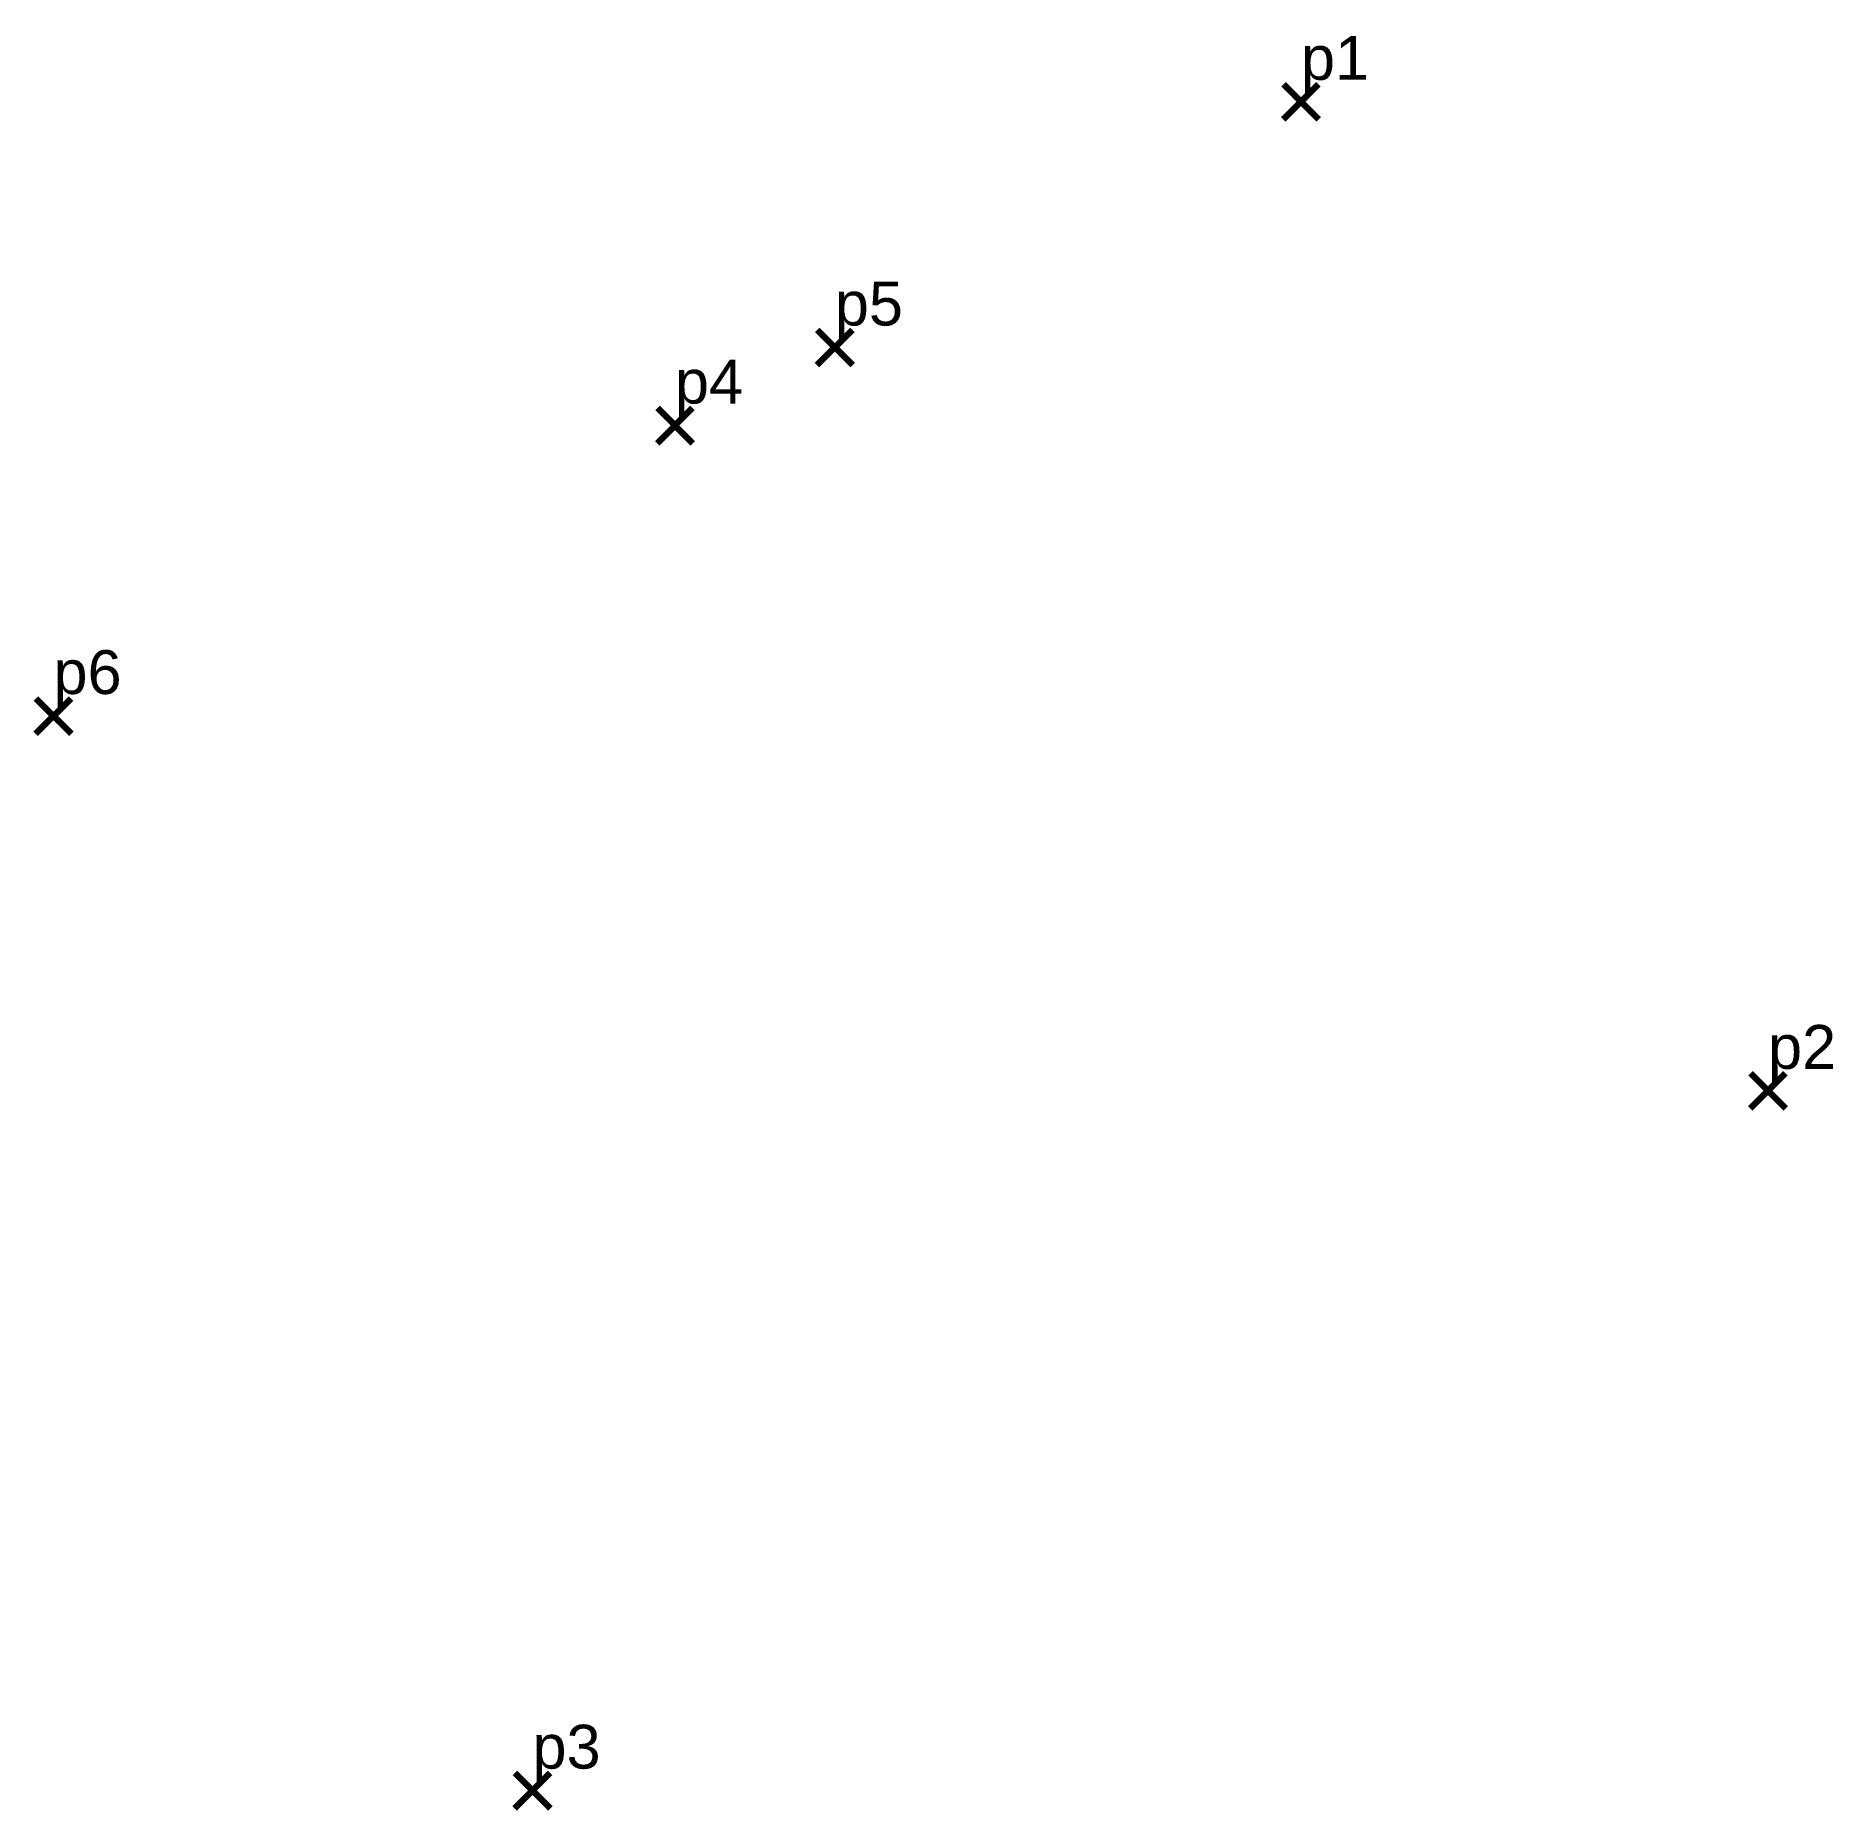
# Model space of a CAD drawing. Header units: millimetres. Extents: x 602797.1 to 602817.6, y 1314244.9 to 1314265.1.
import ezdxf

# ---------------------------------------------------------------- set-up
doc = ezdxf.new("R2010")
doc.units = ezdxf.units.MM
doc.header["$PDMODE"] = 3
doc.header["$PDSIZE"] = 0.2
doc.layers.add('Point', color=5, linetype='CONTINUOUS', lineweight=100)
doc.layers.add('Point_Name', color=1, linetype='CONTINUOUS', lineweight=100)
doc.styles.get("Standard").update_dxf_attribs({"font": 'arial.ttf', "width": 0.65})

msp = doc.modelspace()

# ---------------------------------------------------------------- linework, layer by layer
at = {"layer": 'Point'}
for p in [(602811.563, 1314264.39, 379.561), (602806.249, 1314261.589, 379.757), (602804.426, 1314260.699, 380.278), (602797.341, 1314257.387, 381.394), (602816.888, 1314253.113, 378.968), (602802.802, 1314245.134, 379.18)]:
    msp.add_point(p, dxfattribs=at)

# ---------------------------------------------------------------- texts
at = {"layer": 'Point_Name'}
for s, p in [('p1', (602811.563, 1314264.64)), ('p5', (602806.249, 1314261.839)), ('p4', (602804.426, 1314260.949)), ('p6', (602797.341, 1314257.637)), ('p2', (602816.888, 1314253.363)), ('p3', (602802.802, 1314245.384))]:
    msp.add_text(s, height=0.5, dxfattribs=at).set_placement(p)

doc.saveas('drawing.dxf')
